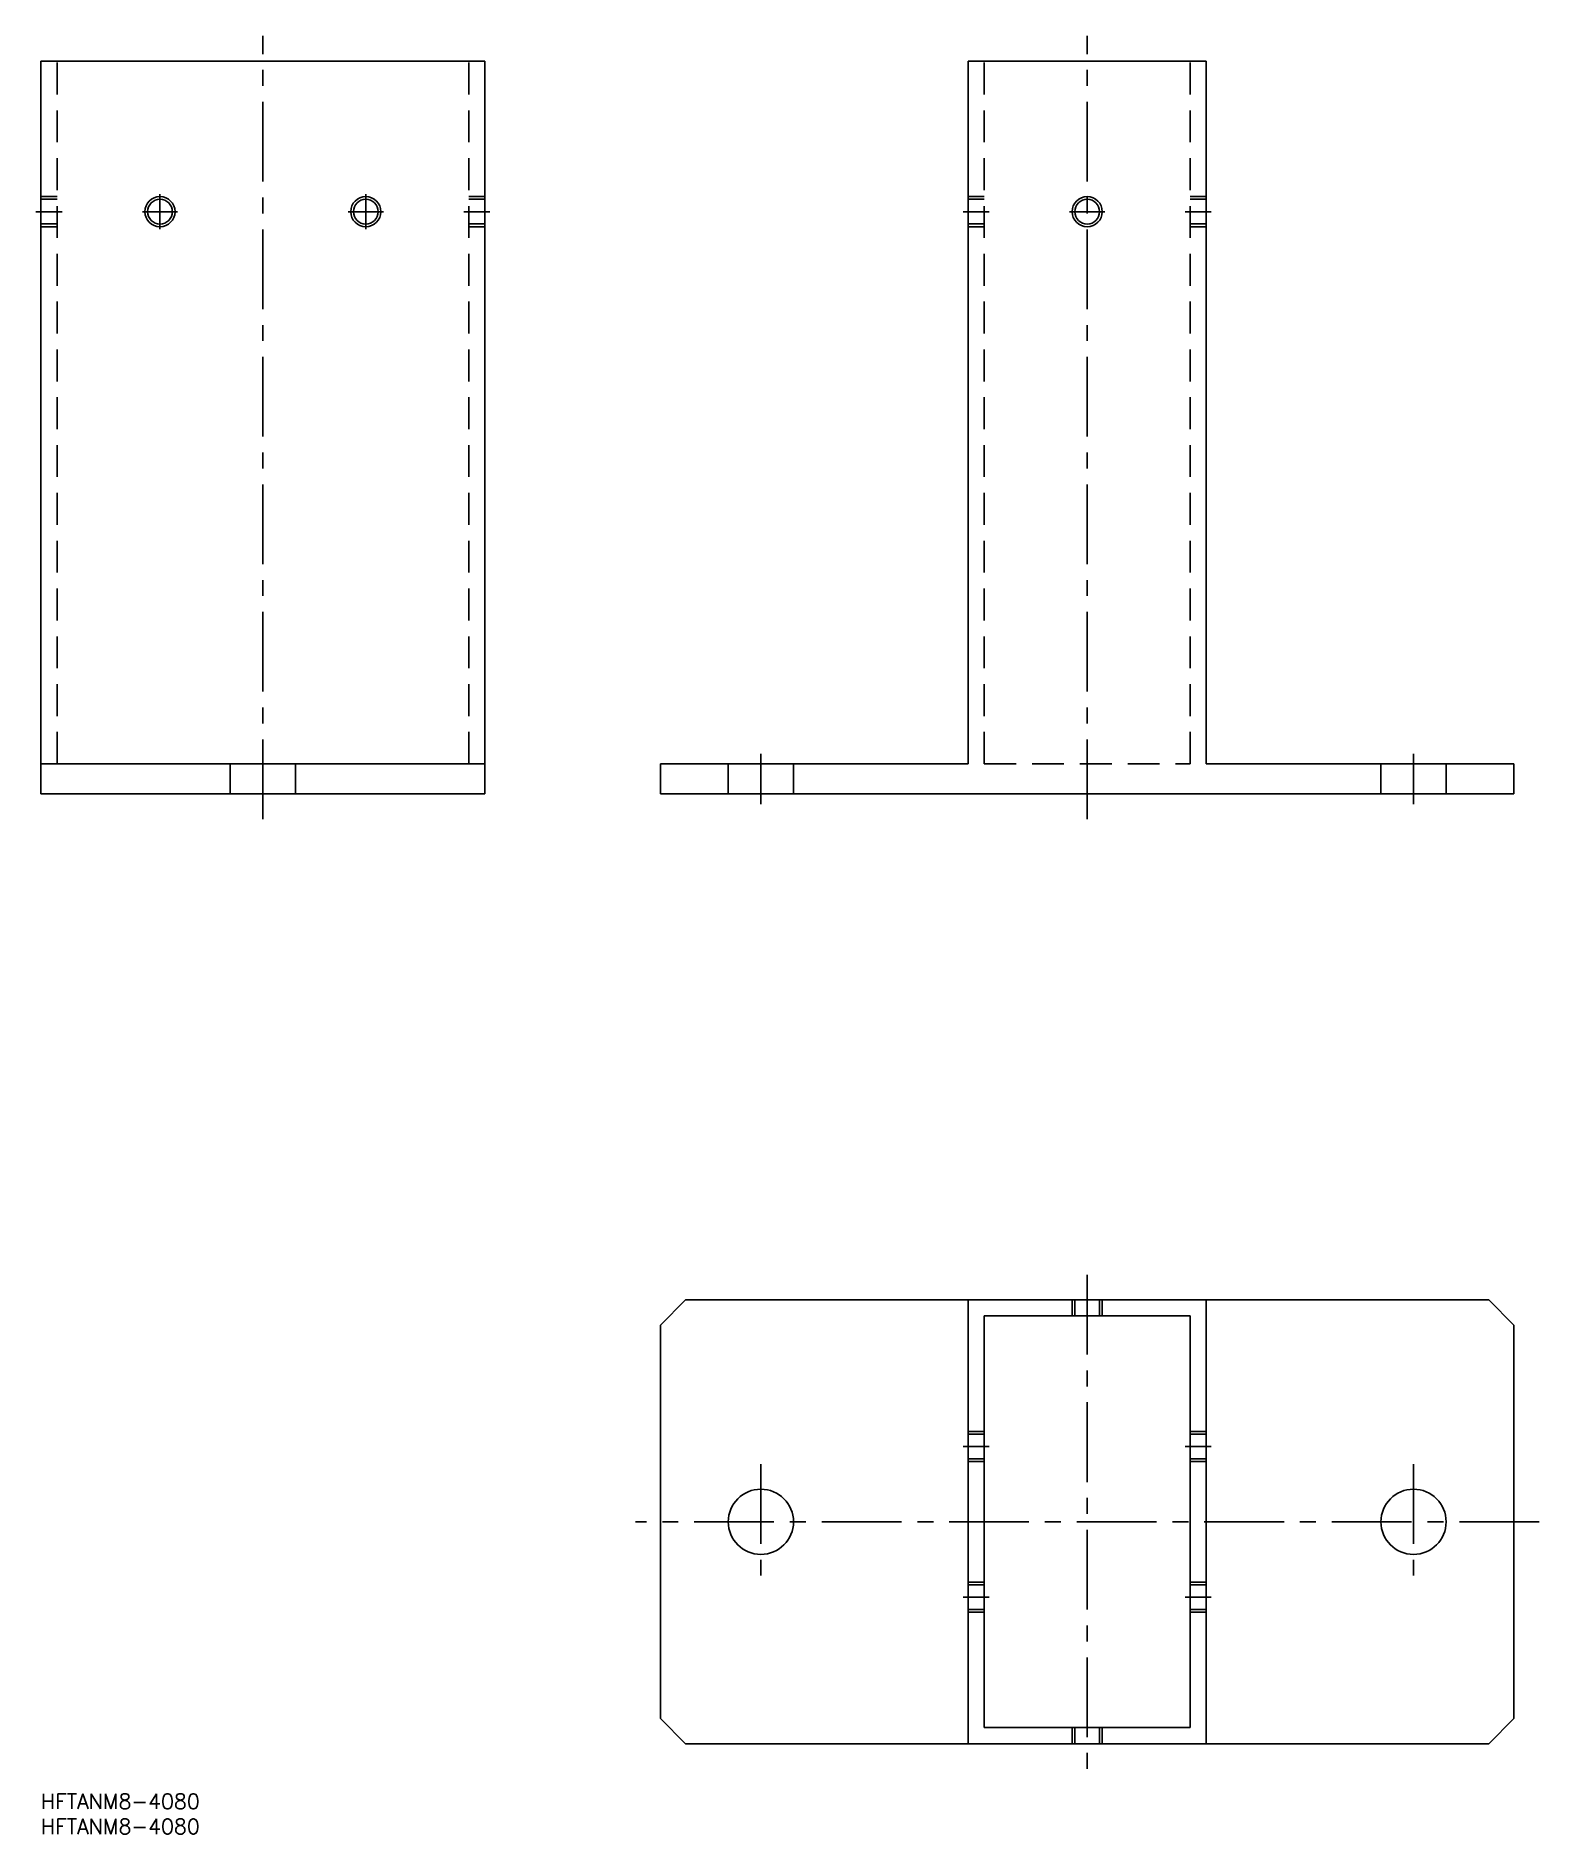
# Model space of a CAD drawing. Extents: x -1 to 298, y -8 to 350.
import ezdxf

# ---------------------------------------------------------------- set-up
doc = ezdxf.new("R2010")
doc.units = 0
doc.header["$LTSCALE"] = 0.5
doc.linetypes.add('CENTER', pattern=[50.8, 31.75, -6.35, 6.35, -6.35])
doc.linetypes.add('DASHED', pattern=[19.05, 12.7, -6.35])
for name, color, linetype in [('MSM_CENTER', 1, 'CENTER'), ('MSM_CONTINUOUS', 7, 'CONTINUOUS'), ('MSM_DASHED', 4, 'DASHED'), ('MSM_NARROW', 5, 'CONTINUOUS'), ('MSM_PART_NUMBER', 7, 'CONTINUOUS')]:
    doc.layers.add(name, color=color, linetype=linetype)
doc.styles.get("Standard").update_dxf_attribs({"font": 'txt.shx', "height": 3, "bigfont": 'bigfont.shx'})

# ---------------------------------------------------------------- blocks, each defined once
blk = doc.blocks.new('*U6')
at = {"layer": 'MSM_PART_NUMBER'}
blk.add_text('HFTANM8-4080', height=3, dxfattribs=at).set_placement((0, -3))
blk = doc.blocks.new('*U7')
at = {"layer": 'MSM_PART_NUMBER'}
blk.add_text('HFTANM8-4080', height=3, dxfattribs=at).set_placement((0, -8))

msp = doc.modelspace()

# ---------------------------------------------------------------- linework, layer by layer
at = {"layer": 'MSM_CENTER'}
for p, q in [((44.2, 194.19), (44.2, 350.19)), ((208.4, 194.19), (208.4, 350.19)), ((23.7, 318.69), (23.7, 311.69)), ((64.7, 318.69), (64.7, 311.69)), ((4.2, 315.19), (-1, 315.19)), ((20.2, 315.19), (27.2, 315.19)), ((61.2, 315.19), (68.2, 315.19)), ((89.4, 315.19), (84.2, 315.19)), ((188.9, 315.19), (183.7, 315.19)), ((204.9, 315.19), (211.9, 315.19)), ((233.1, 315.19), (227.9, 315.19)), ((143.4, 197.19), (143.4, 207.19)), ((273.4, 197.19), (273.4, 207.19)), ((208.4, 103.4), (208.4, 5)), ((183.7, 69.2), (188.9, 69.2)), ((233.1, 69.2), (227.9, 69.2)), ((143.4, 65.7), (143.4, 42.7)), ((273.4, 65.7), (273.4, 42.7)), ((298.4, 54.2), (118.4, 54.2)), ((183.7, 39.2), (188.9, 39.2)), ((233.1, 39.2), (227.9, 39.2))]:
    msp.add_line(p, q, dxfattribs=at)
at = {"layer": 'MSM_CONTINUOUS'}
for p, q in [((88.4, 345.19), (0, 345.19)), ((0, 345.19), (0, 199.19)), ((88.4, 199.19), (88.4, 345.19)), ((232.1, 345.19), (184.7, 345.19)), ((184.7, 345.19), (184.7, 205.19)), ((232.1, 205.19), (232.1, 345.19)), ((88.4, 205.19), (0, 205.19)), ((123.4, 205.19), (123.4, 199.19)), ((184.7, 205.19), (123.4, 205.19)), ((293.4, 205.19), (232.1, 205.19)), ((293.4, 199.19), (293.4, 205.19)), ((0, 199.19), (88.4, 199.19)), ((123.4, 199.19), (293.4, 199.19)), ((128.4, 98.4), (123.4, 93.4)), ((288.4, 98.4), (128.4, 98.4)), ((184.7, 98.4), (184.7, 10)), ((232.1, 10), (232.1, 98.4)), ((293.4, 93.4), (288.4, 98.4)), ((123.4, 93.4), (123.4, 15)), ((228.9, 95.2), (187.9, 95.2)), ((187.9, 95.2), (187.9, 13.2)), ((228.9, 13.2), (228.9, 95.2)), ((293.4, 15), (293.4, 93.4)), ((123.4, 15), (128.4, 10)), ((293.4, 15), (288.4, 10)), ((187.9, 13.2), (228.9, 13.2)), ((128.4, 10), (288.4, 10))]:
    msp.add_line(p, q, dxfattribs=at)
for centre, radius in [((23.7, 315.19), 2.46), ((64.7, 315.19), 2.46), ((208.4, 315.19), 2.46), ((143.4, 54.2), 6.5), ((273.4, 54.2), 6.5)]:
    msp.add_circle(centre, radius, dxfattribs=at)
at = {"layer": 'MSM_DASHED'}
for p, q in [((3.2, 205.19), (3.2, 345.19)), ((85.2, 205.19), (85.2, 345.19)), ((187.9, 205.19), (187.9, 345.19)), ((228.9, 205.19), (228.9, 345.19)), ((3.2, 318.19), (0, 318.19)), ((3.2, 317.65), (0, 317.65)), ((88.4, 318.19), (85.2, 318.19)), ((88.4, 317.65), (85.2, 317.65)), ((187.9, 318.19), (184.7, 318.19)), ((187.9, 317.65), (184.7, 317.65)), ((232.1, 318.19), (228.9, 318.19)), ((232.1, 317.65), (228.9, 317.65)), ((3.2, 312.74), (0, 312.74)), ((3.2, 312.19), (0, 312.19)), ((88.4, 312.74), (85.2, 312.74)), ((88.4, 312.19), (85.2, 312.19)), ((187.9, 312.74), (184.7, 312.74)), ((187.9, 312.19), (184.7, 312.19)), ((232.1, 312.74), (228.9, 312.74)), ((232.1, 312.19), (228.9, 312.19)), ((37.7, 199.19), (37.7, 205.19)), ((50.7, 199.19), (50.7, 205.19)), ((136.9, 199.19), (136.9, 205.19)), ((149.9, 199.19), (149.9, 205.19)), ((187.9, 205.19), (228.9, 205.19)), ((266.9, 199.19), (266.9, 205.19)), ((279.9, 199.19), (279.9, 205.19)), ((205.4, 98.4), (205.4, 95.2)), ((205.94, 98.4), (205.94, 95.2)), ((210.86, 98.4), (210.86, 95.2)), ((211.4, 98.4), (211.4, 95.2)), ((184.7, 72.2), (187.9, 72.2)), ((184.7, 71.66), (187.9, 71.66)), ((232.1, 72.2), (228.9, 72.2)), ((232.1, 71.66), (228.9, 71.66)), ((184.7, 66.74), (187.9, 66.74)), ((184.7, 66.2), (187.9, 66.2)), ((232.1, 66.74), (228.9, 66.74)), ((232.1, 66.2), (228.9, 66.2)), ((184.7, 42.2), (187.9, 42.2)), ((184.7, 41.66), (187.9, 41.66)), ((232.1, 42.2), (228.9, 42.2)), ((232.1, 41.66), (228.9, 41.66)), ((184.7, 36.74), (187.9, 36.74)), ((184.7, 36.2), (187.9, 36.2)), ((232.1, 36.74), (228.9, 36.74)), ((232.1, 36.2), (228.9, 36.2)), ((205.4, 13.2), (205.4, 10)), ((205.94, 13.2), (205.94, 10)), ((210.86, 13.2), (210.86, 10)), ((211.4, 13.2), (211.4, 10))]:
    msp.add_line(p, q, dxfattribs=at)
at = {"layer": 'MSM_NARROW'}
for centre in [(23.7, 315.19), (64.7, 315.19), (208.4, 315.19)]:
    msp.add_circle(centre, 3, dxfattribs=at)

# ---------------------------------------------------------------- block references
at = {"layer": 'MSM_CONTINUOUS'}
for name in ['*U6', '*U7']:
    msp.add_blockref(name, (0, 0), dxfattribs=at)

doc.saveas('drawing.dxf')
